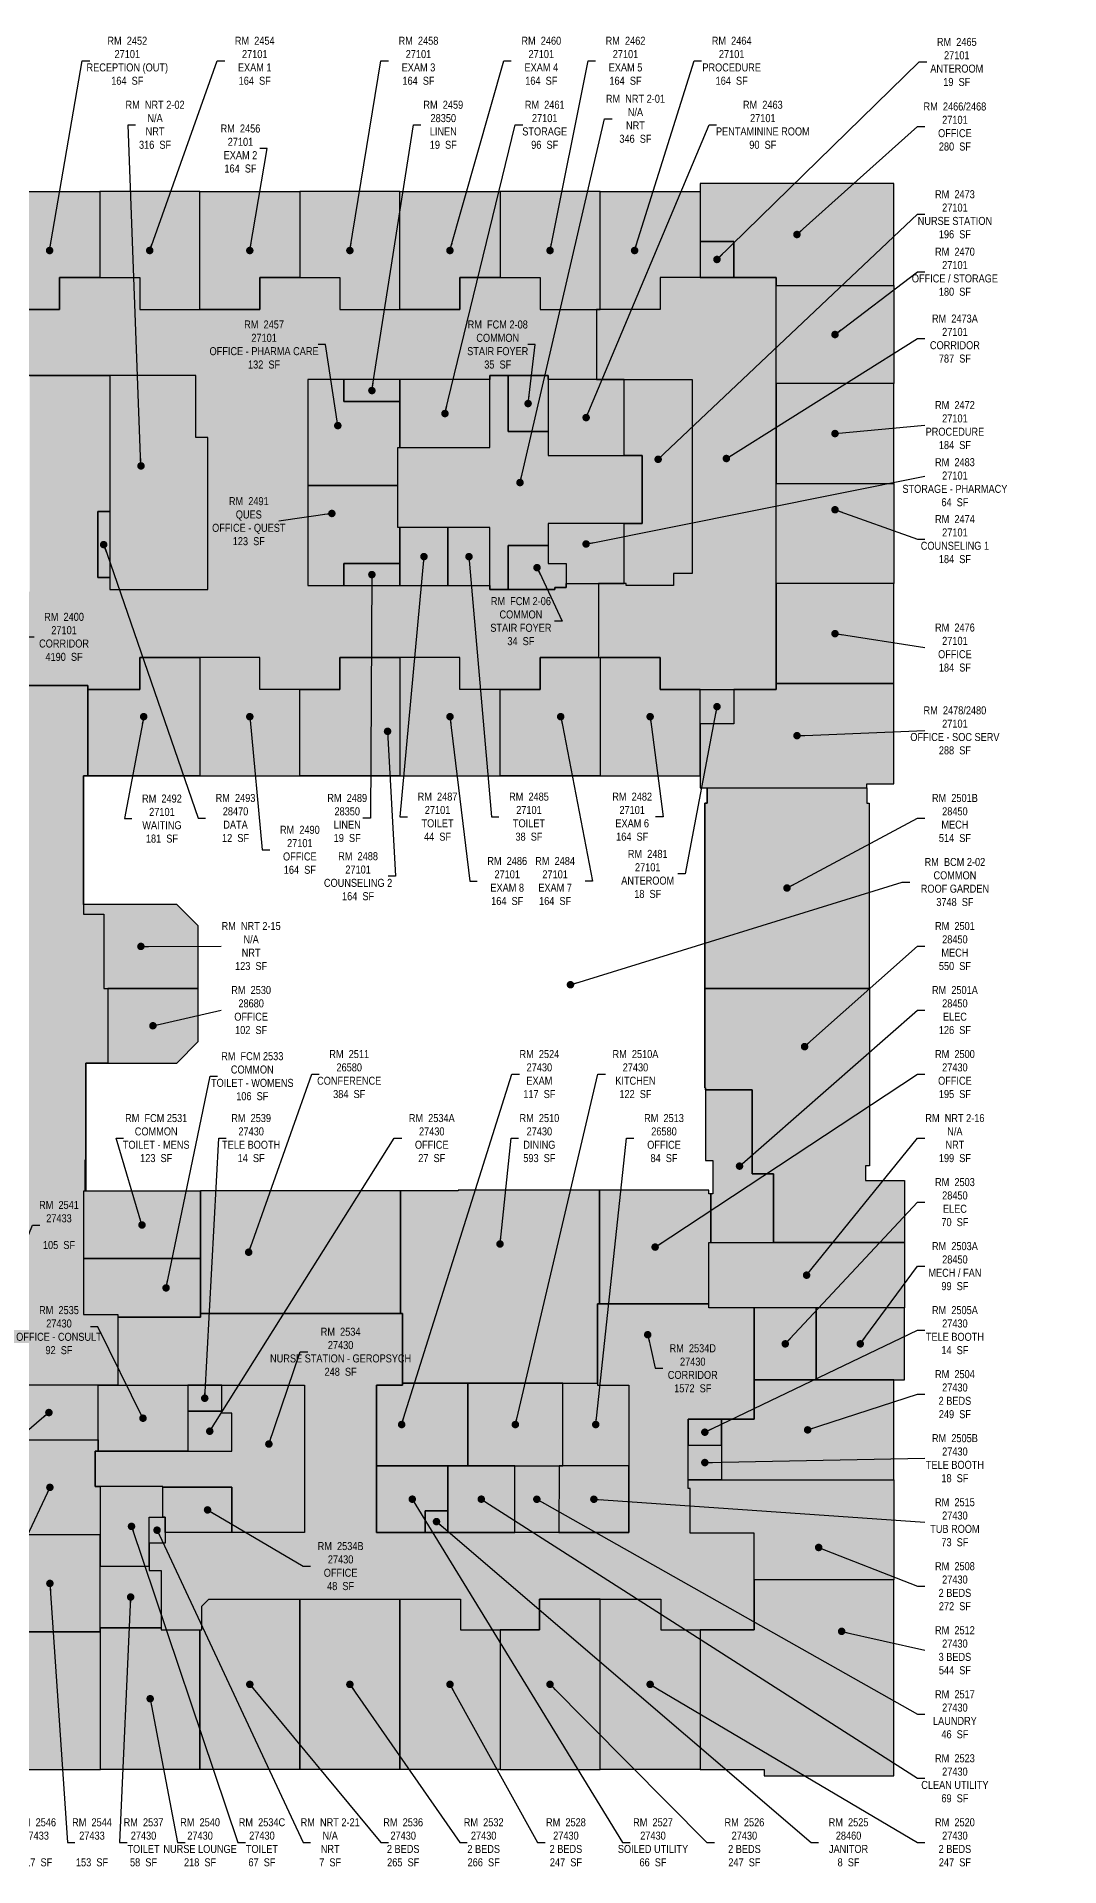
# Model space of a CAD drawing. Header units: inches. Extents: x -4222 to 2607, y 4310 to 7189.
# Drawn here: x 1074 to 2607, y 4310 to 7054 of the extents above; entities that cross this region are included whole.
import ezdxf

# ---------------------------------------------------------------- set-up
doc = ezdxf.new("R2010")
doc.units = ezdxf.units.IN
doc.header["$MEASUREMENT"] = 0
for name, color, linetype in [('0-LABEL', 3, 'Continuous'), ('1-NRT', 200, 'Continuous'), ('1-NRT-PTN', 253, 'Continuous'), ('2-BCM', 140, 'Continuous'), ('3-FCM', 190, 'Continuous'), ('3-FCM-PTN', 9, 'Continuous'), ('4-OCC', 6, 'Continuous'), ('4-OCC-PTN', 95, 'Continuous')]:
    doc.layers.add(name, color=color, linetype=linetype)
doc.styles.add('ArialN', font='ARIALN.TTF')
doc.dimstyles.new('AB-120', dxfattribs={"dimscale": 120, "dimtxt": 0.125, "dimasz": 0.09375, "dimexe": 0.0625, "dimexo": 0.125, "dimgap": 0.375, "dimtad": 0, "dimtih": 1, "dimtoh": 1, "dimdec": 4, "dimrnd": 0.0625, "dimzin": 0, "dimdsep": 46, "dimlunit": 4, "dimtxsty": 'ArialN', "dimblk": 'ARCHTICK', "dimcen": 0.09375, "dimclrd": 256, "dimclre": 256, "dimclrt": 256, "dimadec": 0, "dimazin": 0, "dimtfac": 1, "dimtdec": 4, "dimtofl": 0, "dimtmove": 2, "dimatfit": 3, "dimldrblk": 'DOT', "dimfxl": 0, "dimfrac": 2, "dimtolj": 1, "dimtzin": 0, "dimlwd": -1, "dimlwe": -1, "dimarcsym": 0})

# ---------------------------------------------------------------- blocks, each defined once
blk = doc.blocks.new('_ArchTick')
at = {"const_width": 0.15}
blk.add_lwpolyline([(-0.5, -0.5), (0.5, 0.5)], dxfattribs=at)
blk = doc.blocks.new('_Dot')
at = {"lineweight": -2}
blk.add_line((-0.5, 0), (-1, 0), dxfattribs=at)
at = {"const_width": 0.5}
blk.add_lwpolyline([(-0.25, 0, 1), (0.25, 0, 1)], format="xyb", close=True, dxfattribs=at)

msp = doc.modelspace()

# ---------------------------------------------------------------- hatches: boundary and pattern name
at = {"layer": '1-NRT-PTN'}
for points in [[(1330.2, 6224.5), (1330.2, 6452.5), (1312.2, 6452.5), (1312.2, 6545.5), (1183.2, 6545.5), (1183.2, 6224.5)], [(1753.2, 6437.5), (1753.2, 6545.5), (1780.2, 6545.5), (1780.2, 6461.5), (1840.5, 6461.5), (1840.5, 6425.5), (1981.2, 6425.5), (1981.2, 6323.5), (1840.2, 6323.5), (1840.2, 6290.5), (1780.2, 6290.5), (1780.2, 6224.5), (1753.2, 6224.5), (1753.2, 6317.5), (1615.2, 6317.5), (1615.2, 6437.5)], [(1315.9, 5626.5), (1315.9, 5720.3), (1283.7, 5752.5), (1144.2, 5752.5), (1144.2, 5737.6), (1174.2, 5737.6), (1174.2, 5626.5)], [(2081.2, 5245.5), (2374.2, 5245.5), (2374.2, 5147.5), (2081.2, 5147.5)], [(1266.2, 4794.5), (1242.2, 4794.5), (1242.2, 4833.8), (1266.2, 4833.8)]]:
    msp.add_hatch(color=256, dxfattribs=at).paths.add_polyline_path(points)
at = {"layer": '3-FCM-PTN'}
for points in [[(1780.2, 6545.5), (1840.5, 6545.5), (1840.5, 6461.5), (1780.2, 6461.5)], [(1780.2, 6290.5), (1840.2, 6290.5), (1840.2, 6263.5), (1867.2, 6263.5), (1867.2, 6227.7), (1850.5, 6227.7), (1850.5, 6224.5), (1780.2, 6224.5)], [(1150.2, 5945.5), (1144.2, 5945.5), (1144.2, 5737.6), (1174.2, 5737.6), (1174.2, 5626.5), (1180.2, 5626.5), (1180.2, 5514.5), (1147.2, 5514.5), (1147.2, 5322.3), (1143.8, 5322.3), (1143.8, 5137.5), (1195.3, 5137.5), (1195.3, 5031.5), (1039.2, 5031.5), (1039.2, 5177.5), (950.2, 5177.5), (950.2, 5183.5), (914.2, 5183.5), (914.2, 5127.5), (814.2, 5127.5), (814.2, 5166.5), (706.2, 5166.5), (706.2, 5220.5), (652.2, 5220.5), (652.2, 5166.5), (592.2, 5166.5), (592.2, 5220.5), (284.2, 5220.5), (284.2, 5202.5), (220.2, 5202.5), (220.2, 5170.5), (112.2, 5170.5), (112.2, 5219.5), (-169.1, 5219.5), (-169.1, 5171.5), (-288.1, 5171.5), (-288.1, 5219.5), (-375.1, 5219.5), (-375.1, 5225.5), (-583.8, 5225.5), (-583.8, 5327.5), (-358.8, 5327.5), (-358.8, 5323.8), (850.2, 5323.8), (850.2, 5326), (1039.2, 5326), (1039.2, 6080.5), (1150.2, 6080.5)], [(1319.4, 5322.3), (1143.8, 5322.3), (1143.8, 5221.3), (1319.4, 5221.3)], [(1319.4, 5221.3), (1143.8, 5221.3), (1143.8, 5137.5), (1195.3, 5137.5), (1195.3, 5133.5), (1319.4, 5133.5)]]:
    msp.add_hatch(color=256, dxfattribs=at).paths.add_polyline_path(points)
at = {"layer": '4-OCC-PTN'}
for color, points in [(83, [(2358.4, 6833.5), (2068.2, 6833.5), (2068.2, 6746.6), (2118.5, 6746.6), (2118.5, 6692.5), (2182.2, 6692.5), (2182.2, 6680.5), (2358.4, 6680.5)]), (83, [(1168.2, 6821.5), (1018.2, 6821.5), (1018.2, 6644.5), (1108.2, 6644.5), (1108.2, 6692.5), (1168.2, 6692.5)]), (83, [(1318.2, 6821.5), (1168.2, 6821.5), (1168.2, 6692.5), (1228.2, 6692.5), (1228.2, 6644.5), (1318.2, 6644.5)]), (83, [(1468.2, 6821.5), (1318.2, 6821.5), (1318.2, 6644.5), (1408.2, 6644.5), (1408.2, 6692.5), (1468.2, 6692.5)]), (83, [(1618.2, 6821.5), (1468.2, 6821.5), (1468.2, 6692.5), (1528.2, 6692.5), (1528.2, 6644.5), (1618.2, 6644.5)]), (83, [(1768.2, 6821.5), (1618.2, 6821.5), (1618.2, 6644.5), (1708.2, 6644.5), (1708.2, 6692.5), (1768.2, 6692.5)]), (83, [(1918.2, 6821.5), (1768.2, 6821.5), (1768.2, 6692.5), (1828.2, 6692.5), (1828.2, 6644.5), (1912.9, 6644.5), (1918.2, 6644.5)]), (83, [(2068.2, 6821.5), (1918.2, 6821.5), (1918.2, 6644.5), (2008.2, 6644.5), (2008.2, 6692.5), (2068.2, 6692.5), (2068.2, 6746.6)]), (83, [(2068.2, 6692.5), (2118.5, 6692.5), (2118.5, 6746.6), (2068.2, 6746.6)]), (83, [(2182.2, 6692.5), (2118.5, 6692.5), (2068.2, 6692.5), (2008.2, 6692.5), (2008.2, 6644.5), (1912.9, 6644.5), (1912.9, 6539.5), (2056.2, 6539.5), (2056.2, 6248.5), (2028.2, 6248.5), (2028.2, 6230.5), (1957.2, 6230.5), (1957.2, 6233.7), (1915.9, 6233.7), (1915.9, 6122.5), (2008.2, 6122.5), (2008.2, 6074.5), (2068.2, 6074.5), (2118.5, 6074.5), (2182.2, 6074.5)]), (83, [(2358.4, 6680.5), (2182.2, 6680.5), (2182.2, 6533.5), (2358.4, 6533.5)]), (83, [(1618.2, 6506.5), (1534.2, 6506.5), (1534.2, 6539.5), (1480.2, 6539.5), (1480.2, 6380.5), (1615.2, 6380.5), (1615.2, 6437.5), (1618.2, 6437.5)]), (51, [(1618.2, 6539.5), (1534.2, 6539.5), (1534.2, 6506.5), (1618.2, 6506.5)]), (83, [(1753.2, 6539.5), (1618.2, 6539.5), (1618.2, 6506.5), (1618.2, 6437.5), (1753.2, 6437.5)]), (83, [(1954.2, 6539.5), (1912.9, 6539.5), (1840.5, 6539.5), (1840.5, 6461.5), (1840.5, 6425.5), (1954.2, 6425.5)]), (83, [(2056.2, 6539.5), (1954.2, 6539.5), (1954.2, 6425.5), (1981.2, 6425.5), (1981.2, 6323.5), (1954.2, 6323.5), (1954.2, 6233.7), (1957.2, 6233.7), (1957.2, 6230.5), (2028.2, 6230.5), (2028.2, 6248.5), (2056.2, 6248.5)]), (83, [(2358.4, 6533.5), (2182.2, 6533.5), (2182.2, 6383.5), (2358.4, 6383.5)]), (211, [(1615.2, 6380.5), (1480.2, 6380.5), (1480.2, 6230.5), (1534.2, 6230.5), (1534.2, 6263.5), (1618.2, 6263.5), (1618.2, 6317.5), (1615.2, 6317.5)]), (83, [(2358.4, 6383.5), (2182.2, 6383.5), (2182.2, 6233.5), (2358.4, 6233.5)]), (62, [(1165.2, 6341.5), (1183.2, 6341.5), (1183.2, 6242.5), (1165.2, 6242.5)]), (83, [(1690.2, 6317.5), (1618.2, 6317.5), (1618.2, 6230.5), (1690.2, 6230.5)]), (83, [(1690.2, 6317.5), (1690.2, 6230.5), (1753.2, 6230.5), (1753.2, 6278.8), (1753.2, 6290.5), (1753.2, 6317.5)]), (83, [(1954.2, 6323.5), (1840.2, 6323.5), (1840.2, 6263.5), (1867.2, 6263.5), (1867.2, 6233.7), (1915.9, 6233.7), (1954.2, 6233.7)]), (51, [(1618.2, 6263.5), (1534.2, 6263.5), (1534.2, 6230.5), (1618.2, 6230.5)]), (83, [(2358.4, 6233.5), (2182.2, 6233.5), (2182.2, 6083.5), (2358.4, 6083.5)]), (83, [(1318.2, 6122.5), (1228.2, 6122.5), (1228.2, 6074.5), (1150.2, 6074.5), (1150.2, 5945.5), (1318.2, 5945.5)]), (83, [(1468.2, 6074.5), (1408.2, 6074.5), (1408.2, 6122.5), (1318.2, 6122.5), (1318.2, 5945.5), (1468.2, 5945.5)]), (83, [(1618.2, 6122.5), (1528.2, 6122.5), (1528.2, 6074.5), (1468.2, 6074.5), (1468.2, 5945.5), (1618.2, 5945.5)]), (83, [(1768.2, 6074.5), (1708.2, 6074.5), (1708.2, 6122.5), (1618.2, 6122.5), (1618.2, 5945.5), (1768.2, 5945.5)]), (83, [(1918.2, 6122.5), (1915.9, 6122.5), (1828.2, 6122.5), (1828.2, 6074.5), (1768.2, 6074.5), (1768.2, 5945.5), (1918.2, 5945.5)]), (83, [(2068.2, 6074.5), (2008.2, 6074.5), (2008.2, 6122.5), (1918.2, 6122.5), (1918.2, 5945.5), (2068.2, 5945.5), (2068.2, 6023.4)]), (83, [(2358.4, 6083.5), (2182.2, 6083.5), (2182.2, 6074.5), (2118.5, 6074.5), (2118.5, 6023.4), (2068.2, 6023.4), (2068.2, 5945.5), (2068.2, 5927.5), (2317.8, 5927.5), (2317.8, 5933.5), (2358.4, 5933.5)]), (55, [(2118.5, 5927.5), (2317.8, 5927.5), (2317.8, 5904.2), (2321.4, 5904.2), (2321.4, 5626.5), (2075.2, 5626.5), (2075.2, 5904.1), (2078.7, 5904.1), (2078.7, 5927.5)]), (132, [(1315.9, 5626.5), (1180.2, 5626.5), (1180.2, 5514.5), (1283.7, 5514.5), (1315.9, 5546.7)]), (55, [(2075.2, 5626.5), (2322.2, 5626.5), (2322.2, 5360.5), (2316.2, 5360.5), (2316.2, 5338.5), (2374.2, 5338.5), (2374.2, 5245.5), (2178.2, 5245.5), (2178.2, 5348.5), (2146.2, 5348.5), (2146.2, 5474.5), (2076.2, 5474.5), (2076.2, 5477.5), (2075.2, 5477.5)]), (55, [(2076.2, 5474.5), (2076.2, 5368.5), (2087.2, 5368.5), (2087.2, 5318.5), (2084.2, 5318.5), (2084.2, 5245.5), (2178.2, 5245.5), (2178.2, 5348.5), (2146.2, 5348.5), (2146.2, 5474.5)]), (241, [(1917.2, 5323.8), (1705.5, 5323.8), (1705.5, 5323), (1619.2, 5323), (1619.2, 5138.8), (1622.2, 5138.8), (1622.2, 5034.5), (1720.2, 5034.5), (1862.2, 5034.5), (1914.1, 5034.5), (1914.1, 5153.5), (1917.2, 5153.5)]), (241, [(2081.2, 5245.5), (2084.2, 5245.5), (2084.2, 5318.5), (2081.2, 5318.5), (2081.2, 5323.8), (1917.2, 5323.8), (1917.2, 5323.8), (1917.2, 5153.5), (2081.2, 5153.5)]), (20, [(1619.2, 5323), (1319.4, 5323), (1319.4, 5140), (1319.4, 5140), (1319.4, 5138.8), (1619.2, 5138.8)]), (241, [(1622.2, 5138.8), (1319.4, 5138.8), (1319.4, 5133.5), (1195.3, 5133.5), (1195.3, 5031.5), (1475.2, 5031.4), (1475.2, 4810.4), (1366.2, 4810.5), (1266.2, 4810.5), (1266.2, 4794.5), (1242.2, 4794.5), (1242.2, 4753.5), (1260.2, 4753.5), (1260.2, 4664.5), (1321.2, 4664.5), (1321.2, 4700.1), (1331.6, 4710.5), (1709.2, 4710.5), (1709.2, 4664.5), (1827.2, 4664.5), (1827.2, 4710.5), (2009.2, 4710.5), (2009.2, 4664.5), (2149.2, 4664.5), (2149.2, 4809.5), (2053.2, 4809.5), (2053.2, 4876.5), (2050.2, 4876.5), (2050.2, 4980.5), (2149.2, 4980.5), (2149.2, 5147.5), (2081.2, 5147.5), (2081.2, 5153.5), (1914.1, 5153.5), (1914.1, 5031.5), (1961.2, 5031.5), (1961.1, 4810.5), (1583.2, 4810.6), (1583.2, 5031.5), (1622.2, 5031.5)]), (55, [(2149.2, 5147.5), (2149.2, 5039.5), (2242.2, 5039.5), (2242.2, 5147.5)]), (55, [(2242.2, 5147.5), (2242.2, 5039.5), (2358.4, 5039.5), (2374.2, 5039.5), (2374.2, 5147.5)]), (241, [(1351.2, 5031.5), (1475.2, 5031.5), (1475.2, 4810.4), (1366.2, 4810.5), (1366.2, 4878.5), (1262.7, 4878.5), (1262.7, 4879.5), (1161.2, 4879.5), (1161.2, 4932.5), (1366.2, 4932.5), (1366.2, 4989.5), (1351.2, 4989.5)]), (241, [(1300.2, 4992.5), (1300.2, 4932.5), (1166, 4932.5), (1166, 5031.5), (1300.2, 5031.5)]), (241, [(1351.2, 5031.5), (1300.2, 5031.5), (1300.2, 4992.5), (1351.2, 4992.5)]), (241, [(1720.2, 5034.5), (1622.2, 5034.5), (1622.2, 5031.5), (1583.2, 5031.5), (1583.2, 4910.5), (1720.2, 4910.5)]), (241, [(1720.2, 5034.5), (1720.2, 4910.5), (1862.2, 4910.5), (1862.2, 5034.5)]), (20, [(1862.2, 5034.5), (1914.1, 5034.5), (1914.1, 5031.5), (1961.2, 5031.5), (1961.2, 4910.5), (1862.2, 4910.5)]), (241, [(2358.4, 4889.5), (2358.4, 5039.5), (2149.2, 5039.5), (2149.2, 4980.5), (2103.2, 4980.5), (2100.2, 4980.5), (2100.2, 4889.5)]), (241, [(1300.2, 4992.5), (1300.2, 4932.5), (1366.2, 4932.5), (1366.2, 4989.5), (1351.2, 4989.5), (1351.2, 4992.5)]), (241, [(2100.2, 4980.5), (2050.2, 4980.5), (2050.2, 4941.5), (2100.2, 4941.5)]), (241, [(2050.2, 4941.5), (2100.2, 4941.5), (2100.2, 4889.5), (2050.2, 4889.5)]), (241, [(1655.9, 4810.6), (1655.9, 4843.3), (1690.2, 4843.3), (1690.2, 4910.5), (1583.2, 4910.5), (1583.2, 4810.6)]), (241, [(1790.2, 4810.6), (1790.2, 4910.5), (1690.2, 4910.5), (1690.1, 4810.6)]), (241, [(1856.6, 4810.5), (1790.2, 4810.5), (1790.2, 4910.5), (1856.7, 4910.5)]), (241, [(1961.2, 4910.5), (1856.7, 4910.5), (1856.6, 4810.5), (1961.2, 4810.5)]), (241, [(2358.4, 4739.5), (2149.2, 4739.5), (2149.2, 4809.5), (2053.2, 4809.5), (2053.2, 4876.5), (2050.2, 4876.5), (2050.2, 4889.5), (2358.4, 4889.5)]), (241, [(1262.7, 4879.5), (1169.1, 4879.5), (1169, 4760), (1242.2, 4760), (1242.2, 4833.8), (1262.7, 4833.8)]), (241, [(1366.2, 4810.5), (1266.2, 4810.5), (1266.2, 4833.8), (1262.7, 4833.8), (1262.7, 4878.5), (1366.2, 4878.5)]), (201, [(1690.1, 4810.6), (1690.2, 4843.3), (1655.9, 4843.3), (1655.9, 4810.6)]), (241, [(1260.2, 4667.5), (1169, 4667.5), (1169, 4760), (1242.2, 4760), (1242.2, 4753.5), (1260.2, 4753.5)]), (241, [(2068.2, 4455.3), (2163.9, 4455.3), (2163.9, 4445.5), (2358.4, 4445.5), (2358.4, 4739.5), (2149.2, 4739.5), (2149.2, 4664.5), (2068.2, 4664.5)]), (241, [(1468.2, 4455.3), (1318.2, 4455.3), (1318.2, 4664.5), (1321.2, 4664.5), (1321.2, 4700.1), (1331.6, 4710.5), (1468.2, 4710.5)]), (241, [(1618.2, 4455.3), (1468.2, 4455.3), (1468.2, 4710.5), (1618.2, 4710.5)]), (241, [(1768.2, 4455.3), (1618.2, 4455.3), (1618.2, 4710.5), (1709.2, 4710.5), (1709.2, 4664.5), (1768.2, 4664.5)]), (241, [(1768.2, 4455.3), (1918.2, 4455.3), (1918.2, 4710.5), (1827.2, 4710.5), (1827.2, 4664.5), (1768.2, 4664.5)]), (241, [(2068.2, 4455.3), (1918.2, 4455.3), (1918.2, 4710.5), (2009.2, 4710.5), (2009.2, 4664.5), (2068.2, 4664.5)]), (241, [(1169.5, 4667.5), (1260.2, 4667.5), (1260.2, 4664.5), (1318.2, 4664.5), (1318.2, 4455.3), (1169.5, 4455.3)])]:
    msp.add_hatch(color=color, dxfattribs=at).paths.add_polyline_path(points)
h = msp.add_hatch(color=83, dxfattribs=at)
h.dxf.hatch_style = 1
h.paths.add_polyline_path([(1312.2, 6545.5), (1312.2, 6452.5), (1330.2, 6452.5), (1330.2, 6224.5), (1183.2, 6224.5), (1183.2, 6242.5), (1165.2, 6242.5), (1165.2, 6341.5), (1183.2, 6341.5), (1183.2, 6545.5), (1063.2, 6545.5), (1063.2, 6221.4), (880.2, 6221.4), (793.2, 6221.5), (793.2, 6227.5), (-16.8, 6227.5), (-16.8, 6221.5), (-103.8, 6221.5), (-130.8, 6224.7), (-130.8, 6230.7), (-164.6, 6230.7), (-164.6, 6122.5), (-91.8, 6122.5), (-91.8, 6074.5), (28.2, 6074.5), (28.2, 6122.5), (208.2, 6122.5), (208.2, 6074.5), (328.2, 6074.5), (328.2, 6122.5), (508.2, 6122.5), (508.2, 6074.5), (628.2, 6074.5), (628.2, 6122.5), (808.2, 6122.5), (808.2, 6074.5), (928.2, 6074.5), (928.2, 6122.5), (964.2, 6122.5), (964.2, 6074.5), (1039.2, 6074.5), (1039.2, 6080.5), (1150.2, 6080.5), (1150.2, 6074.5), (1228.2, 6074.5), (1228.2, 6122.5), (1408.2, 6122.5), (1408.2, 6074.5), (1528.2, 6074.5), (1528.2, 6122.5), (1708.2, 6122.5), (1708.2, 6074.5), (1828.2, 6074.5), (1828.2, 6122.5), (1915.9, 6122.5), (1915.9, 6233.7), (1867.2, 6233.7), (1867.2, 6227.7), (1850.5, 6227.7), (1850.5, 6224.5), (1753.2, 6224.5), (1753.2, 6230.5), (1480.2, 6230.5), (1480.2, 6539.5), (1753.2, 6539.5), (1753.2, 6545.5), (1840.5, 6545.5), (1840.5, 6539.5), (1912.9, 6539.5), (1912.9, 6644.5), (1828.2, 6644.5), (1828.2, 6692.5), (1708.2, 6692.5), (1708.2, 6644.5), (1528.2, 6644.5), (1528.2, 6692.5), (1408.2, 6692.5), (1408.2, 6644.5), (1228.2, 6644.5), (1228.2, 6692.5), (1108.2, 6692.5), (1108.2, 6644.5), (928.2, 6644.5), (928.2, 6692.5), (808.2, 6692.5), (808.2, 6644.5), (628.2, 6644.5), (628.2, 6692.5), (508.2, 6692.5), (508.2, 6644.5), (328.2, 6644.5), (328.2, 6692.5), (208.2, 6692.5), (208.2, 6644.5), (28.2, 6644.5), (28.2, 6692.5), (-91.8, 6692.5), (-91.8, 6644.5), (-178.8, 6644.5), (-178.8, 6539.5), (-130.8, 6539.5), (-130.8, 6542.5), (-118.8, 6542.5), (-118.8, 6545.5), (-16.8, 6545.5), (-16.8, 6539.5), (745.2, 6539.5), (745.2, 6545.5)])
msp.add_hatch(color=83, dxfattribs=at).paths.add_polyline_path([(2068.2, 6074.5), (2068.2, 6023.4), (2118.5, 6023.4), (2118.5, 6074.5)], flags=17)
h = msp.add_hatch(color=245, dxfattribs=at)
h.dxf.hatch_style = 1
h.paths.add_polyline_path([(1166, 5031.5), (1042.2, 5031.5), (1042.2, 5010.5), (1018.2, 5010.5), (1018.2, 4949.5), (1166, 4949.5)])
h = msp.add_hatch(color=245, dxfattribs=at)
h.dxf.hatch_style = 1
h.paths.add_polyline_path([(1169.1, 4879.5), (1161.2, 4879.5), (1161.2, 4932.5), (1166, 4932.5), (1166, 4949.5), (1018.2, 4949.5), (1018.2, 4807.1), (1169.1, 4807.1)])
h = msp.add_hatch(color=245, dxfattribs=at)
h.dxf.hatch_style = 1
h.paths.add_polyline_path([(1169.1, 4807.1), (1018.2, 4807.1), (1018.2, 4661.5), (1169, 4661.5)])
h = msp.add_hatch(color=245, dxfattribs=at)
h.dxf.hatch_style = 1
h.paths.add_polyline_path([(1169.5, 4661.5), (1018.2, 4661.5), (1018.2, 4600.7), (1018.2, 4455.3), (1169.5, 4455.3)])

# ---------------------------------------------------------------- linework, layer by layer
at = {"layer": '1-NRT'}
for points in [[(1330.2, 6224.5), (1330.2, 6452.5), (1312.2, 6452.5), (1312.2, 6545.5), (1183.2, 6545.5), (1183.2, 6224.5)], [(1753.2, 6437.5), (1753.2, 6545.5), (1780.2, 6545.5), (1780.2, 6461.5), (1840.5, 6461.5), (1840.5, 6425.5), (1981.2, 6425.5), (1981.2, 6323.5), (1840.2, 6323.5), (1840.2, 6290.5), (1780.2, 6290.5), (1780.2, 6224.5), (1753.2, 6224.5), (1753.2, 6317.5), (1615.2, 6317.5), (1615.2, 6437.5), (1753.2, 6437.5), (1753.2, 6437.5)], [(1315.9, 5626.5), (1315.9, 5720.3), (1283.7, 5752.5), (1144.2, 5752.5), (1144.2, 5737.6), (1174.2, 5737.6), (1174.2, 5626.5)], [(2081.2, 5245.5), (2374.2, 5245.5), (2374.2, 5147.5), (2081.2, 5147.5)], [(1266.2, 4794.5), (1242.2, 4794.5), (1242.2, 4833.8), (1266.2, 4833.8)]]:
    msp.add_lwpolyline(points, close=True, dxfattribs=at)
at = {"layer": '2-BCM'}
msp.add_lwpolyline([(1146.4, 5322.3), (1146.4, 5369.5), (1147.2, 5369.5), (1147.2, 5514.5), (1180.2, 5514.5), (1283.7, 5514.5), (1315.9, 5546.7), (1315.9, 5720.3), (1283.7, 5752.5), (1144.2, 5752.5), (1144.2, 5945.5), (2068.2, 5945.5), (2068.2, 5927.5), (2078.7, 5927.5), (2078.7, 5904.1), (2075.2, 5904.1), (2075.2, 5477.5), (2076.2, 5477.5), (2076.2, 5368.5), (2087.2, 5368.5), (2087.2, 5318.5), (2084.2, 5318.5), (2081.2, 5318.5), (2081.2, 5323.8), (1705.5, 5323.8), (1705.5, 5323), (1319.4, 5323), (1319.4, 5322.3)], close=True, dxfattribs=at)
at = {"layer": '3-FCM'}
for points in [[(1780.2, 6545.5), (1840.5, 6545.5), (1840.5, 6461.5), (1780.2, 6461.5)], [(1780.2, 6290.5), (1840.2, 6290.5), (1840.2, 6263.5), (1867.2, 6263.5), (1867.2, 6227.7), (1850.5, 6227.7), (1850.5, 6224.5), (1780.2, 6224.5)]]:
    msp.add_lwpolyline(points, close=True, dxfattribs=at)
for points in [[(1039.2, 6080.5), (1150.2, 6080.5), (1150.2, 5945.5), (1144.2, 5945.5), (1144.2, 5737.6), (1174.2, 5737.6), (1174.2, 5626.5), (1180.2, 5626.5), (1180.2, 5514.5), (1147.2, 5514.5), (1147.2, 5322.3), (1143.8, 5322.3), (1143.8, 5137.5), (1195.3, 5137.5), (1195.3, 5031.5), (1039.2, 5031.5)], [(1319.4, 5322.3), (1143.8, 5322.3), (1143.8, 5221.3), (1319.4, 5221.3), (1319.4, 5322.3)], [(1319.4, 5221.3), (1143.8, 5221.3), (1143.8, 5137.5), (1195.3, 5137.5), (1195.3, 5133.5), (1319.4, 5133.5), (1319.4, 5221.3)]]:
    msp.add_lwpolyline(points, dxfattribs=at)
at = {"layer": '4-OCC'}
for points in [[(2068.2, 6746.6), (2118.5, 6746.6), (2118.5, 6692.5), (2182.2, 6692.5), (2182.2, 6680.5), (2358.4, 6680.5), (2358.4, 6833.5), (2068.2, 6833.5), (2068.2, 6833.5), (2068.2, 6833.5), (2068.2, 6746.6)], [(2118.5, 6746.6), (2068.2, 6746.6), (2068.2, 6692.5), (2118.5, 6692.5)], [(2008.2, 6644.5), (1912.9, 6644.5), (1912.9, 6539.5), (2056.2, 6539.5), (2056.2, 6248.5), (2028.2, 6248.5), (2028.2, 6230.5), (1957.2, 6230.5), (1957.2, 6233.7), (1915.9, 6233.7), (1915.9, 6122.5), (2008.2, 6122.5), (2008.2, 6074.5), (2182.2, 6074.5), (2182.2, 6692.5), (2008.2, 6692.5)], [(1534.2, 6539.5), (1480.2, 6539.5), (1480.2, 6380.5), (1615.2, 6380.5), (1615.2, 6437.5), (1618.2, 6437.5), (1618.2, 6506.5), (1534.2, 6506.5)], [(1954.2, 6539.5), (2056.2, 6539.5), (2056.2, 6248.5), (2028.2, 6248.5), (2028.2, 6230.5), (1981.2, 6230.5), (1957.2, 6230.5), (1957.2, 6233.7), (1954.2, 6233.7), (1954.2, 6323.5), (1981.2, 6323.5), (1981.2, 6425.5), (1954.2, 6425.5)], [(2358.4, 5933.5), (2358.4, 6083.5), (2182.2, 6083.5), (2182.2, 6074.5), (2118.5, 6074.5), (2118.5, 6023.4), (2068.2, 6023.4), (2068.2, 5927.5), (2068.2, 5927.5), (2068.2, 5927.5), (2317.8, 5927.5), (2317.8, 5933.5)], [(2068.2, 6074.5), (2118.5, 6074.5), (2118.5, 6023.4), (2068.2, 6023.4)], [(2081.2, 5245.5), (2084.2, 5245.5), (2084.2, 5318.5), (2081.2, 5318.5), (2081.2, 5323.8), (1917.2, 5323.8), (1917.2, 5323.8), (1917.2, 5153.5), (2081.2, 5153.5)], [(1619.2, 5323), (1319.4, 5323), (1319.4, 5140), (1319.4, 5140), (1319.4, 5138.8), (1619.2, 5138.8)], [(1622.2, 5138.8), (1319.4, 5138.8), (1319.4, 5133.5), (1195.3, 5133.5), (1195.3, 5031.5), (1475.2, 5031.4), (1475.2, 4810.4), (1366.2, 4810.5), (1266.2, 4810.5), (1266.2, 4794.5), (1242.2, 4794.5), (1242.2, 4753.5), (1260.2, 4753.5), (1260.2, 4664.5), (1321.2, 4664.5), (1321.2, 4700.1), (1331.6, 4710.5), (1709.2, 4710.5), (1709.2, 4664.5), (1827.2, 4664.5), (1827.2, 4710.5), (2009.2, 4710.5), (2009.2, 4664.5), (2149.2, 4664.5), (2149.2, 4809.5), (2053.2, 4809.5), (2053.2, 4876.5), (2050.2, 4876.5), (2050.2, 4980.5), (2149.2, 4980.5), (2149.2, 5147.5), (2081.2, 5147.5), (2081.2, 5153.5), (1914.1, 5153.5), (1914.1, 5031.5), (1961.2, 5031.5), (1961.1, 4810.5), (1583.2, 4810.6), (1583.2, 5031.5), (1622.2, 5031.5)], [(2242.2, 5147.5), (2242.2, 5039.5), (2358.4, 5039.5), (2374.2, 5039.5), (2374.2, 5147.5)], [(1042.2, 5031.5), (1042.2, 5010.5), (1018.2, 5010.5), (1018.2, 4949.5), (1166, 4949.5), (1166, 5031.5)], [(1300.2, 4992.5), (1300.2, 4932.5), (1166, 4932.5), (1166, 5031.5), (1300.2, 5031.5), (1300.2, 4992.5)], [(1300.2, 4992.5), (1300.2, 4932.5), (1366.2, 4932.5), (1366.2, 4989.5), (1351.2, 4989.5), (1351.2, 4992.5)], [(2100.2, 4980.5), (2050.2, 4980.5), (2050.2, 4941.5), (2100.2, 4941.5)], [(1161.2, 4932.5), (1161.2, 4879.5), (1169.1, 4879.5), (1169.1, 4807.1), (1018.2, 4807.1), (1018.2, 4949.5), (1166, 4949.5), (1166, 4932.5)], [(1655.9, 4810.6), (1655.9, 4843.3), (1690.2, 4843.3), (1690.2, 4910.5), (1583.2, 4910.5), (1583.2, 4810.6)], [(1790.2, 4810.6), (1790.2, 4910.5), (1690.2, 4910.5), (1690.1, 4810.6)], [(1856.6, 4810.5), (1790.2, 4810.5), (1790.2, 4810.5), (1790.2, 4910.5), (1856.7, 4910.5)], [(2358.4, 4739.5), (2149.2, 4739.5), (2149.2, 4809.5), (2053.2, 4809.5), (2053.2, 4876.5), (2050.2, 4876.5), (2050.2, 4889.5), (2358.4, 4889.5)], [(1262.7, 4879.5), (1169.1, 4879.5), (1169, 4760), (1242.2, 4760), (1242.2, 4833.8), (1262.7, 4833.8)], [(1366.2, 4810.5), (1266.2, 4810.5), (1266.2, 4833.8), (1262.7, 4833.8), (1262.7, 4878.5), (1366.2, 4878.5)], [(1260.2, 4667.5), (1169, 4667.5), (1169, 4760), (1242.2, 4760), (1242.2, 4753.5), (1260.2, 4753.5)], [(2068.2, 4455.3), (2163.9, 4455.3), (2163.9, 4445.5), (2358.4, 4445.5), (2358.4, 4739.5), (2149.2, 4739.5), (2149.2, 4664.5), (2068.2, 4664.5)], [(1468.2, 4455.3), (1318.2, 4455.3), (1318.2, 4664.5), (1321.2, 4664.5), (1321.2, 4700.1), (1331.6, 4710.5), (1468.2, 4710.5)], [(1618.2, 4455.3), (1468.2, 4455.3), (1468.2, 4710.5), (1618.2, 4710.5)], [(1768.2, 4455.3), (1618.2, 4455.3), (1618.2, 4710.5), (1709.2, 4710.5), (1709.2, 4664.5), (1768.2, 4664.5)], [(1768.2, 4455.3), (1918.2, 4455.3), (1918.2, 4710.5), (1827.2, 4710.5), (1827.2, 4664.5), (1768.2, 4664.5)], [(2068.2, 4455.3), (1918.2, 4455.3), (1918.2, 4710.5), (2009.2, 4710.5), (2009.2, 4664.5), (2068.2, 4664.5)], [(1169.5, 4667.5), (1260.2, 4667.5), (1260.2, 4664.5), (1318.2, 4664.5), (1318.2, 4455.3), (1169.5, 4455.3)], [(1018.2, 4455.3), (1169.5, 4455.3), (1169.5, 4661.5), (1018.2, 4661.5), (1018.2, 4600.7), (1018.2, 4600.7)]]:
    msp.add_lwpolyline(points, close=True, dxfattribs=at)
for points in [[(1168.2, 6692.5), (1108.2, 6692.5), (1108.2, 6644.5), (1018.2, 6644.5), (1018.2, 6821.5), (1168.2, 6821.5), (1168.2, 6821.5), (1168.2, 6821.5), (1168.2, 6692.5)], [(1168.2, 6692.5), (1228.2, 6692.5), (1228.2, 6644.5), (1318.2, 6644.5), (1318.2, 6821.5), (1168.2, 6821.5), (1168.2, 6821.5), (1168.2, 6821.5), (1168.2, 6692.5)], [(1468.2, 6692.5), (1408.2, 6692.5), (1408.2, 6644.5), (1318.2, 6644.5), (1318.2, 6821.5), (1468.2, 6821.5), (1468.2, 6821.5), (1468.2, 6821.5), (1468.2, 6692.5)], [(1468.2, 6692.5), (1528.2, 6692.5), (1528.2, 6644.5), (1618.2, 6644.5), (1618.2, 6821.5), (1468.2, 6821.5), (1468.2, 6821.5), (1468.2, 6821.5), (1468.2, 6692.5)], [(1768.2, 6692.5), (1708.2, 6692.5), (1708.2, 6644.5), (1618.2, 6644.5), (1618.2, 6821.5), (1768.2, 6821.5), (1768.2, 6821.5), (1768.2, 6821.5), (1768.2, 6692.5)], [(1768.2, 6692.5), (1828.2, 6692.5), (1828.2, 6644.5), (1918.2, 6644.5), (1918.2, 6821.5), (1768.2, 6821.5), (1768.2, 6821.5), (1768.2, 6821.5), (1768.2, 6692.5)], [(2068.2, 6746.6), (2068.2, 6746.6), (2068.2, 6692.5), (2008.2, 6692.5), (2008.2, 6644.5), (1918.2, 6644.5), (1918.2, 6821.5), (2068.2, 6821.5), (2068.2, 6821.5), (2068.2, 6821.5), (2068.2, 6746.6)], [(928.2, 6644.5), (1108.2, 6644.5), (1108.2, 6692.5), (1228.2, 6692.5), (1228.2, 6644.5), (1408.2, 6644.5), (1408.2, 6692.5), (1528.2, 6692.5), (1528.2, 6644.5), (1708.2, 6644.5), (1708.2, 6692.5), (1828.2, 6692.5), (1828.2, 6644.5), (1912.9, 6644.5), (1912.9, 6539.5), (1840.5, 6539.5), (1840.5, 6545.5), (1753.2, 6545.5), (1753.2, 6539.5), (1480.2, 6539.5), (1480.2, 6230.5), (1753.2, 6230.5), (1753.2, 6224.5), (1850.5, 6224.5), (1850.5, 6227.7), (1867.2, 6227.7), (1867.2, 6233.7), (1915.9, 6233.7), (1915.9, 6122.5), (1828.2, 6122.5), (1828.2, 6074.5), (1708.2, 6074.5), (1708.2, 6122.5), (1528.2, 6122.5), (1528.2, 6074.5), (1408.2, 6074.5), (1408.2, 6122.5), (1228.2, 6122.5), (1228.2, 6074.5), (1150.2, 6074.5), (1150.2, 6080.5), (1039.2, 6080.5)], [(2182.2, 6533.5), (2182.2, 6680.5), (2358.4, 6680.5), (2358.4, 6533.5), (2358.4, 6533.5), (2358.4, 6533.5), (2182.2, 6533.5)], [(1063.2, 6545.5), (1183.2, 6545.5), (1183.2, 6341.5), (1165.2, 6341.5), (1165.2, 6242.5), (1183.2, 6242.5), (1183.2, 6224.5), (1330.2, 6224.5), (1330.2, 6452.5), (1312.2, 6452.5), (1312.2, 6545.5), (745.2, 6545.5)], [(1618.2, 6539.5), (1534.2, 6539.5), (1534.2, 6539.5), (1534.2, 6506.5), (1534.2, 6506.5), (1618.2, 6506.5), (1618.2, 6539.5)], [(1753.2, 6437.5), (1753.2, 6539.5), (1618.2, 6539.5), (1618.2, 6539.5), (1618.2, 6437.5), (1753.2, 6437.5)], [(1954.2, 6539.5), (1840.5, 6539.5), (1840.5, 6425.5), (1954.2, 6425.5), (1954.2, 6539.5)], [(2182.2, 6533.5), (2182.2, 6383.5), (2358.4, 6383.5), (2358.4, 6533.5), (2358.4, 6533.5), (2358.4, 6533.5), (2182.2, 6533.5)], [(1615.2, 6380.5), (1480.2, 6380.5), (1480.2, 6230.5), (1534.2, 6230.5), (1534.2, 6263.5), (1618.2, 6263.5), (1618.2, 6317.5), (1615.2, 6317.5), (1615.2, 6380.5)], [(2182.2, 6233.5), (2182.2, 6383.5), (2358.4, 6383.5), (2358.4, 6233.5), (2358.4, 6233.5), (2358.4, 6233.5), (2182.2, 6233.5)], [(1165.2, 6341.5), (1183.2, 6341.5), (1183.2, 6242.5), (1165.2, 6242.5), (1165.2, 6341.5)], [(1690.2, 6317.5), (1618.2, 6317.5), (1618.2, 6230.5), (1690.2, 6230.5), (1690.2, 6317.5)], [(1690.2, 6317.5), (1690.2, 6230.5), (1753.2, 6230.5), (1753.2, 6230.5), (1753.2, 6278.8), (1753.2, 6290.5), (1753.2, 6317.5), (1690.2, 6317.5)], [(1954.2, 6323.5), (1840.2, 6323.5), (1840.2, 6263.5), (1840.2, 6263.5), (1867.2, 6263.5), (1867.2, 6263.5), (1867.2, 6233.7), (1954.2, 6233.7), (1954.2, 6323.5)], [(1618.2, 6263.5), (1534.2, 6263.5), (1534.2, 6230.5), (1618.2, 6230.5), (1618.2, 6263.5)], [(2182.2, 6233.5), (2182.2, 6233.5), (2182.2, 6233.5), (2182.2, 6083.5), (2358.4, 6083.5), (2358.4, 6233.5), (2358.4, 6233.5), (2358.4, 6233.5), (2182.2, 6233.5)], [(1150.2, 6074.5), (1228.2, 6074.5), (1228.2, 6122.5), (1318.2, 6122.5), (1318.2, 5945.5), (1150.2, 5945.5), (1150.2, 5945.5), (1150.2, 5945.5), (1150.2, 6074.5)], [(1468.2, 6074.5), (1408.2, 6074.5), (1408.2, 6122.5), (1318.2, 6122.5), (1318.2, 5945.5), (1468.2, 5945.5), (1468.2, 5945.5), (1468.2, 5945.5), (1468.2, 6074.5)], [(1468.2, 6074.5), (1528.2, 6074.5), (1528.2, 6122.5), (1618.2, 6122.5), (1618.2, 5945.5), (1468.2, 5945.5), (1468.2, 5945.5), (1468.2, 5945.5), (1468.2, 6074.5)], [(1768.2, 6074.5), (1708.2, 6074.5), (1708.2, 6122.5), (1618.2, 6122.5), (1618.2, 5945.5), (1768.2, 5945.5), (1768.2, 5945.5), (1768.2, 5945.5), (1768.2, 6074.5)], [(1768.2, 6074.5), (1828.2, 6074.5), (1828.2, 6122.5), (1918.2, 6122.5), (1918.2, 5945.5), (1768.2, 5945.5), (1768.2, 5945.5), (1768.2, 5945.5), (1768.2, 6074.5)], [(2008.2, 6122.5), (1918.2, 6122.5), (1918.2, 5945.5), (2068.2, 5945.5), (2068.2, 6023.4), (2068.2, 6023.4), (2068.2, 6074.5), (2008.2, 6074.5), (2008.2, 6122.5)], [(2118.5, 5927.5), (2317.8, 5927.5), (2317.8, 5904.2), (2321.4, 5904.2), (2321.4, 5626.5), (2075.2, 5626.5), (2075.2, 5904.1), (2075.2, 5904.1), (2078.7, 5904.1), (2078.7, 5927.5), (2118.5, 5927.5)], [(1315.9, 5626.5), (1180.2, 5626.5), (1180.2, 5514.5), (1283.7, 5514.5), (1315.9, 5546.7), (1315.9, 5626.5)], [(2075.2, 5626.5), (2322.2, 5626.5), (2322.2, 5360.5), (2316.2, 5360.5), (2316.2, 5338.5), (2374.2, 5338.5), (2374.2, 5245.5), (2178.2, 5245.5), (2178.2, 5245.5), (2178.2, 5245.5), (2178.2, 5348.5), (2178.2, 5348.5), (2178.2, 5348.5), (2146.2, 5348.5), (2146.2, 5348.5), (2146.2, 5348.5), (2146.2, 5474.5), (2146.2, 5474.5), (2146.2, 5474.5), (2076.2, 5474.5), (2076.2, 5477.5), (2075.2, 5477.5), (2075.2, 5626.5)], [(2076.2, 5474.5), (2146.2, 5474.5), (2146.2, 5348.5), (2178.2, 5348.5), (2178.2, 5245.5)], [(2076.2, 5474.5), (2076.2, 5368.5), (2087.2, 5368.5), (2087.2, 5318.5), (2084.2, 5318.5), (2084.2, 5318.5), (2084.2, 5245.5), (2178.2, 5245.5), (2178.2, 5245.5), (2178.2, 5245.5), (2178.2, 5348.5), (2178.2, 5348.5), (2178.2, 5348.5), (2146.2, 5348.5), (2146.2, 5348.5), (2146.2, 5348.5), (2146.2, 5474.5), (2146.2, 5474.5), (2146.2, 5474.5), (2076.2, 5474.5)], [(1917.2, 5323.8), (1705.5, 5323.8), (1705.5, 5323), (1619.2, 5323), (1619.2, 5323), (1619.2, 5138.8), (1622.2, 5138.8), (1622.2, 5034.5), (1622.2, 5034.5), (1720.2, 5034.5), (1720.2, 5034.5), (1720.2, 5034.5), (1720.2, 5034.5), (1862.2, 5034.5), (1862.2, 5034.5), (1862.2, 5034.5), (1862.2, 5034.5), (1914.1, 5034.5), (1914.1, 5153.5), (1917.2, 5153.5), (1917.2, 5323.8)], [(1319.4, 5140), (1319.4, 5140), (1319.4, 5138.8)], [(2149.2, 5147.5), (2149.2, 5039.5), (2242.2, 5039.5), (2242.2, 5147.5), (2149.2, 5147.5)], [(1351.2, 5031.5), (1475.2, 5031.5), (1475.2, 4810.4), (1366.2, 4810.5), (1366.2, 4878.5), (1262.7, 4878.5), (1262.7, 4879.5), (1161.2, 4879.5), (1161.2, 4932.5), (1366.2, 4932.5), (1366.2, 4989.5), (1351.2, 4989.5), (1351.2, 5031.5)], [(1351.2, 5031.5), (1300.2, 5031.5), (1300.2, 4992.5), (1351.2, 4992.5), (1351.2, 5031.5)], [(1720.2, 5034.5), (1622.2, 5034.5), (1622.2, 5031.5), (1583.2, 5031.5), (1583.2, 4910.5), (1720.2, 4910.5), (1720.2, 5034.5)], [(1720.2, 5034.5), (1720.2, 4910.5), (1862.2, 4910.5), (1862.2, 5034.5), (1720.2, 5034.5)], [(1862.2, 5034.5), (1914.1, 5034.5), (1914.1, 5031.5), (1961.2, 5031.5), (1961.2, 4910.5), (1961.2, 4910.5), (1862.2, 4910.5), (1862.2, 5034.5)], [(2358.4, 4889.5), (2358.4, 5039.5), (2149.2, 5039.5), (2149.2, 4980.5), (2103.2, 4980.5), (2100.2, 4980.5), (2100.2, 4889.5), (2358.4, 4889.5)], [(2050.2, 4941.5), (2100.2, 4941.5), (2100.2, 4889.5), (2050.2, 4889.5), (2050.2, 4941.5)], [(1961.2, 4910.5), (1856.7, 4910.5), (1856.7, 4910.5), (1856.6, 4810.5), (1961.2, 4810.5), (1961.2, 4910.5)], [(1690.1, 4810.6), (1690.2, 4843.3), (1690.2, 4843.3), (1655.9, 4843.3), (1655.9, 4843.3), (1655.9, 4810.6), (1690.1, 4810.6)], [(1018.2, 4807.1), (1018.2, 4661.5), (1169, 4661.5), (1169.1, 4807.1), (1018.2, 4807.1)]]:
    msp.add_lwpolyline(points, dxfattribs=at)

# ---------------------------------------------------------------- texts
at = {"layer": '0-LABEL', "char_height": 12, "attachment_point": 5, "style": 'ArialN'}
for s, insert in [('RM  2452\\P27101\\PRECEPTION (OUT)\\P164  SF', (1209.6, 7017.5)), ('RM  2454\\P27101\\PEXAM 1\\P164  SF', (1400.6, 7017.5)), ('RM  2458\\P27101\\PEXAM 3\\P164  SF', (1646, 7017.5)), ('RM  2460\\P27101\\PEXAM 4\\P164  SF', (1830.1, 7017.5)), ('RM  2462\\P27101\\PEXAM 5\\P164  SF', (1956.3, 7017.5)), ('RM  2464\\P27101\\PPROCEDURE\\P164  SF', (2115.4, 7017.5)), ('RM  2465\\P27101\\PANTEROOM\\P19  SF', (2452.8, 7015.7)), ('RM  NRT 2-02\\PN/A\\PNRT\\P316  SF', (1251.2, 6921.5)), ('RM  2459\\P28350\\PLINEN\\P19  SF', (1683.2, 6921.5)), ('RM  2461\\P27101\\PSTORAGE\\P96  SF', (1835.2, 6921.5)), ('RM  NRT 2-01\\PN/A\\PNRT\\P346  SF', (1971.2, 6930.5)), ('RM  2463\\P27101\\PPENTAMININE ROOM\\P90  SF', (2162.1, 6921.5)), ('RM  2466/2468\\P27101\\POFFICE\\P280  SF', (2450, 6918.9)), ('RM  2456\\P27101\\PEXAM 2\\P164  SF', (1379.2, 6885.9)), ('RM  2473\\P27101\\PNURSE STATION\\P196  SF', (2450, 6787.3)), ('RM  2470\\P27101\\POFFICE / STORAGE\\P180  SF', (2450, 6701.1)), ('RM  2457\\P27101\\POFFICE - PHARMA CARE\\P132  SF', (1414.6, 6592)), ('RM  FCM 2-08\\PCOMMON\\PSTAIR FOYER\\P35  SF', (1764.8, 6592)), ('RM  2473A\\P27101\\PCORRIDOR\\P787  SF', (2450, 6600.9)), ('RM  2472\\P27101\\PPROCEDURE\\P184  SF', (2450, 6471.2)), ('RM  2483\\P27101\\PSTORAGE - PHARMACY\\P64  SF', (2450, 6385.5)), ('RM  2491\\PQUES\\POFFICE - QUEST\\P123  SF', (1391.7, 6327.1)), ('RM  2474\\P27101\\PCOUNSELING 1\\P184  SF', (2450, 6300.2)), ('RM  FCM 2-06\\PCOMMON\\PSTAIR FOYER\\P34  SF', (1799.5, 6177.2)), ('RM  2400\\P27101\\PCORRIDOR\\P4190  SF', (1114.8, 6153.6)), ('RM  2476\\P27101\\POFFICE\\P184  SF', (2450, 6137.6)), ('RM  2478/2480\\P27101\\POFFICE - SOC SERV\\P288  SF', (2450, 6013.4)), ('RM  2492\\P27101\\PWAITING\\P181  SF', (1261.5, 5881.1)), ('RM  2493\\P28470\\PDATA\\P12  SF', (1371.8, 5882)), ('RM  2489\\P28350\\PLINEN\\P19  SF', (1539.2, 5882)), ('RM  2487\\P27101\\PTOILET\\P44  SF', (1674.6, 5884)), ('RM  2485\\P27101\\PTOILET\\P38  SF', (1811.6, 5884)), ('RM  2482\\P27101\\PEXAM 6\\P164  SF', (1966.3, 5884)), ('RM  2501B\\P28450\\PMECH\\P514  SF', (2450, 5882)), ('RM  2490\\P27101\\POFFICE\\P164  SF', (1468.2, 5834.3)), ('RM  2488\\P27101\\PCOUNSELING 2\\P164  SF', (1555.5, 5794.7)), ('RM  2486\\P27101\\PEXAM 8\\P164  SF', (1779, 5787.5)), ('RM  2484\\P27101\\PEXAM 7\\P164  SF', (1850.8, 5787.5)), ('RM  2481\\P27101\\PANTEROOM\\P18  SF', (1989.6, 5798.1)), ('RM  BCM 2-02\\PCOMMON\\PROOF GARDEN\\P3748  SF', (2450, 5786)), ('RM  NRT 2-15\\PN/A\\PNRT\\P123  SF', (1395.2, 5690)), ('RM  2501\\P28450\\PMECH\\P550  SF', (2450, 5690)), ('RM  2530\\P28680\\POFFICE\\P102  SF', (1395.2, 5594)), ('RM  2501A\\P28450\\PELEC\\P126  SF', (2450, 5594)), ('RM  FCM 2533\\PCOMMON\\PTOILET - WOMENS\\P106  SF', (1396.9, 5494.8)), ('RM  2511\\P26580\\PCONFERENCE\\P384  SF', (1542.2, 5498)), ('RM  2524\\P27430\\PEXAM\\P117  SF', (1827.2, 5498)), ('RM  2510A\\P27430\\PKITCHEN\\P122  SF', (1971.2, 5498)), ('RM  2500\\P27430\\POFFICE\\P195  SF', (2450, 5498)), ('RM  FCM 2531\\PCOMMON\\PTOILET - MENS\\P123  SF', (1252.9, 5402)), ('RM  2539\\P27430\\PTELE BOOTH\\P14  SF', (1395.2, 5402)), ('RM  2534A\\P27430\\POFFICE\\P27  SF', (1665.9, 5402)), ('RM  2510\\P27430\\PDINING\\P593  SF', (1827.2, 5402)), ('RM  2513\\P26580\\POFFICE\\P84  SF', (2014, 5402)), ('RM  NRT 2-16\\PN/A\\PNRT\\P199  SF', (2450, 5402)), ('RM  2503\\P28450\\PELEC\\P70  SF', (2450, 5306)), ('RM  2541\\P27433\\P\\P105  SF', (1107.2, 5271.7)), ('RM  2503A\\P28450\\PMECH / FAN\\P99  SF', (2450, 5210)), ('RM  2535\\P27430\\POFFICE - CONSULT\\P92  SF', (1107.2, 5114)), ('RM  2505A\\P27430\\PTELE BOOTH\\P14  SF', (2450, 5114)), ('RM  2534\\P27430\\PNURSE STATION - GEROPSYCH\\P248  SF', (1529.3, 5081.6)), ('RM  2534D\\P27430\\PCORRIDOR\\P1572  SF', (2057.1, 5056.8)), ('RM  2504\\P27430\\P2 BEDS\\P249  SF', (2450, 5018)), ('RM  2505B\\P27430\\PTELE BOOTH\\P18  SF', (2450, 4922)), ('RM  2515\\P27430\\PTUB ROOM\\P73  SF', (2450, 4826)), ('RM  2534B\\P27430\\POFFICE\\P48  SF', (1529.3, 4760.2)), ('RM  2508\\P27430\\P2 BEDS\\P272  SF', (2450, 4730)), ('RM  2512\\P27430\\P3 BEDS\\P544  SF', (2450, 4634)), ('RM  2517\\P27430\\PLAUNDRY\\P46  SF', (2450, 4538)), ('RM  2523\\P27430\\PCLEAN UTILITY\\P69  SF', (2450, 4442)), ('RM  2546\\P27433\\P\\P217  SF', (1073, 4346)), ('RM  2544\\P27433\\P\\P153  SF', (1156.7, 4346)), ('RM  2537\\P27430\\PTOILET\\P58  SF', (1233.9, 4346)), ('RM  2540\\P27430\\PNURSE LOUNGE\\P218  SF', (1318.7, 4346)), ('RM  2534C\\P27430\\PTOILET\\P67  SF', (1411.4, 4346)), ('RM  NRT 2-21\\PN/A\\PNRT\\P7  SF', (1513.7, 4346)), ('RM  2536\\P27430\\P2 BEDS\\P265  SF', (1623.1, 4346)), ('RM  2532\\P27430\\P2 BEDS\\P266  SF', (1743.7, 4346)), ('RM  2528\\P27430\\P2 BEDS\\P247  SF', (1867, 4346)), ('RM  2527\\P27430\\PSOILED UTILITY\\P66  SF', (1997.5, 4346)), ('RM  2526\\P27430\\P2 BEDS\\P247  SF', (2134.5, 4346)), ('RM  2525\\P28460\\PJANITOR\\P8  SF', (2290.6, 4346)), ('RM  2520\\P27430\\P2 BEDS\\P247  SF', (2450, 4346))]:
    msp.add_mtext(s, dxfattribs=dict(at, insert=insert))

# ---------------------------------------------------------------- leaders
at = {"layer": '0-LABEL', "annotation_type": 0, "has_hookline": 1}
for points, hookline_direction, text_width in [([(1093.2, 6733), (1142.1, 7017.5), (1153.3, 7017.5)], 0, 120.3), ([(1243.2, 6733), (1344.4, 7017.5), (1355.6, 7017.5)], 0, 57.9), ([(1543.2, 6733), (1589.7, 7017.5), (1601, 7017.5)], 0, 57.9), ([(1693.2, 6733), (1773.8, 7017.5), (1785.1, 7017.5)], 0, 57.9), ([(1843.2, 6733), (1900.1, 7017.5), (1911.3, 7017.5)], 0, 57.8), ([(1969.9, 6733), (2059.1, 7017.5), (2070.4, 7017.5)], 0, 86), ([(2093.4, 6719.6), (2396.6, 7015.7), (2407.8, 7015.7)], 0, 78.4), ([(1230.1, 6410), (1210.9, 6921.5), (1222.1, 6921.5)], 0, 86.8), ([(1576.2, 6523), (1638.4, 6921.5), (1649.6, 6921.5)], 0, 57.9), ([(1685.7, 6488.5), (1791, 6921.5), (1802.3, 6921.5)], 0, 65.9), ([(1798.2, 6385), (1924.9, 6930.5), (1936.2, 6930.5)], 0, 85), ([(1897.3, 6482.5), (2081.7, 6921.5), (2092.9, 6921.5)], 0, 138.4), ([(2213.3, 6757), (2393.7, 6918.9), (2405, 6918.9)], 0, 92.3), ([(971.7, 6383.5), (920.1, 6909.6), (931.4, 6909.6)], 0, 109.3), ([(1393.2, 6733), (1419.4, 6885.9), (1408.2, 6885.9)], 1, 57.9), ([(2005.2, 6419.9), (2393.7, 6787.3), (2405, 6787.3)], 0, 109.3), ([(2270.3, 6607), (2393.7, 6701.1), (2405, 6701.1)], 0, 127.7), ([(1525.1, 6470.4), (1506.8, 6592), (1495.6, 6592)], 1, 162), ([(1810.3, 6503.5), (1821.1, 6592), (1809.8, 6592)], 1, 90.8), ([(2107.5, 6421.1), (2393.7, 6600.9), (2405, 6600.9)], 0, 74), ([(2270.3, 6458.5), (2405, 6471.2)], 0, 86), ([(1897.2, 6292.9), (2405, 6394.8)], 0, 156.6), ([(1516.2, 6338.7), (1436.7, 6327.1)], 1, 109), ([(2270.3, 6344.3), (2393.7, 6300.2), (2405, 6300.2)], 0, 99.2), ([(1174.2, 6292), (1315.6, 5882), (1326.8, 5882)], 0, 57.9), ([(1654.2, 6274), (1618.3, 5884), (1629.6, 5884)], 0, 57.9), ([(1823.7, 6257.5), (1861.4, 6177.2), (1850.1, 6177.2)], 1, 90.8), ([(1721.7, 6274), (1755.3, 5884), (1766.6, 5884)], 0, 58), ([(1576.2, 6247), (1574, 5882), (1562.8, 5882)], 1, 57.9), ([(1038.2, 6201.8), (1058.6, 6153.6), (1069.8, 6153.6)], 0, 74), ([(2270.3, 6158.5), (2405, 6137.6)], 0, 57.9), ([(1234.2, 6034), (1205.3, 5881.1), (1216.5, 5881.1)], 0, 57.8), ([(1393.2, 6034), (1411.9, 5834.3), (1423.2, 5834.3)], 0, 57.9), ([(1693.2, 6034), (1722.8, 5787.5), (1734, 5787.5)], 0, 57.9), ([(1859.2, 6034), (1907, 5787.5), (1895.8, 5787.5)], 1, 57.9), ([(1993.2, 6034), (2012.7, 5884), (2001.4, 5884)], 1, 57.8), ([(2093.4, 6049), (2045.8, 5798.1), (2034.6, 5798.1)], 1, 78.4), ([(1599.7, 6012), (1611.8, 5794.7), (1600.5, 5794.7)], 1, 101), ([(2213.3, 6005.5), (2405, 6013.4)], 0, 132.9), ([(2198.3, 5777), (2393.7, 5882), (2405, 5882)], 0, 67), ([(1873.8, 5632), (2371.2, 5786), (2382.5, 5786)], 0, 100.1), ([(1230, 5689.5), (1350.2, 5690)], 0, 87), ([(2224.7, 5539.2), (2393.7, 5690), (2405, 5690)], 0, 56), ([(1248, 5570.5), (1350.2, 5594)], 0, 57.9), ([(2127.2, 5360), (2393.7, 5594), (2405, 5594)], 0, 67.7), ([(1267.7, 5177.4), (1333.7, 5494.8), (1344.9, 5494.8)], 0, 122.7), ([(1391.5, 5230.9), (1486, 5498), (1497.2, 5498)], 0, 94.8), ([(1620.8, 4972.5), (1786.1, 5498), (1797.4, 5498)], 0, 57.9), ([(1791.2, 4972.5), (1914.9, 5498), (1926.2, 5498)], 0, 67.7), ([(2000.7, 5238.6), (2393.7, 5498), (2405, 5498)], 0, 57.9), ([(1231.6, 5271.8), (1192.7, 5402), (1203.9, 5402)], 0, 99), ([(1325.7, 5012), (1346.8, 5402), (1358, 5402)], 0, 85.6), ([(1333.2, 4962.5), (1609.6, 5402), (1620.9, 5402)], 0, 67.7), ([(1768.2, 5243.3), (1784.8, 5402), (1796.1, 5402)], 0, 57.9), ([(1911.7, 4972.5), (1957.8, 5402), (1969, 5402)], 0, 57.9), ([(2227.7, 5196.5), (2393.7, 5402), (2405, 5402)], 0, 86.9), ([(2195.7, 5093.5), (2393.7, 5306), (2405, 5306)], 0, 57.9), ([(994.7, 5094), (1067.4, 5271.7), (1078.7, 5271.7)], 0, 56), ([(2308.2, 5093.5), (2393.7, 5210), (2405, 5210)], 0, 77.2), ([(1233.1, 4982), (1165.6, 5118.9), (1154.4, 5118.9)], 1, 127.4), ([(1989.6, 5107.2), (2000.8, 5056.8), (2012.1, 5056.8)], 0, 74), ([(2075.2, 4961), (2393.7, 5114), (2405, 5114)], 0, 85.6), ([(1421.8, 4943.3), (1468.8, 5081.6), (1480.1, 5081.6)], 0, 209.4), ([(1092.1, 4990.5), (1040.1, 4945.5), (1028.9, 4945.5)], 1, 57.9), ([(2229.3, 4964.5), (2393.7, 5018), (2405, 5018)], 0, 57.9), ([(2075.2, 4915.5), (2405, 4922)], 0, 85.6), ([(1093.6, 4878.3), (1016.3, 4714.2), (1005.1, 4714.2)], 1, 57.8), ([(1636.7, 4860.6), (1951.8, 4346), (1963.1, 4346)], 0, 104.7), ([(1740.2, 4860.6), (2393.7, 4442), (2405, 4442)], 0, 100.1), ([(1823.4, 4860.5), (2393.7, 4538), (2405, 4538)], 0, 64.6), ([(1908.9, 4860.5), (2405, 4826)], 0, 72.7), ([(1329.9, 4844.5), (1473, 4760.2), (1484.3, 4760.2)], 0, 67), ([(1673, 4826.9), (2234.4, 4346), (2245.6, 4346)], 0, 58.2), ([(1215.9, 4819.8), (1375.4, 4346), (1386.6, 4346)], 0, 67.9), ([(1254.2, 4814.1), (1473.2, 4346), (1484.4, 4346)], 0, 85), ([(2245.8, 4788.2), (2393.7, 4730), (2405, 4730)], 0, 57.9), ([(1093.6, 4734.3), (1119.9, 4346), (1131.1, 4346)], 0, 57.9), ([(1214.6, 4713.8), (1197.9, 4346), (1209.2, 4346)], 0, 57.9), ([(2280.2, 4662.4), (2405, 4634)], 0, 57.8), ([(1393.2, 4582.9), (1589.7, 4346), (1601, 4346)], 0, 57.9), ([(1543.2, 4582.9), (1707.9, 4346), (1719.1, 4346)], 0, 57.8), ([(1693.2, 4582.9), (1824.6, 4346), (1835.9, 4346)], 0, 57.9), ([(1843.2, 4582.9), (2078.2, 4346), (2089.5, 4346)], 0, 57.9), ([(1993.2, 4582.9), (2393.7, 4346), (2405, 4346)], 0, 57.9), ([(1054.5, 4558.4), (1038.6, 4346), (1049.9, 4346)], 0, 57.9), ([(1243.9, 4561.4), (1285, 4346), (1296.2, 4346)], 0, 108.2)]:
    msp.add_leader(points, dimstyle='AB-120', dxfattribs=dict(at, hookline_direction=hookline_direction, text_width=text_width))

doc.saveas('drawing.dxf')
